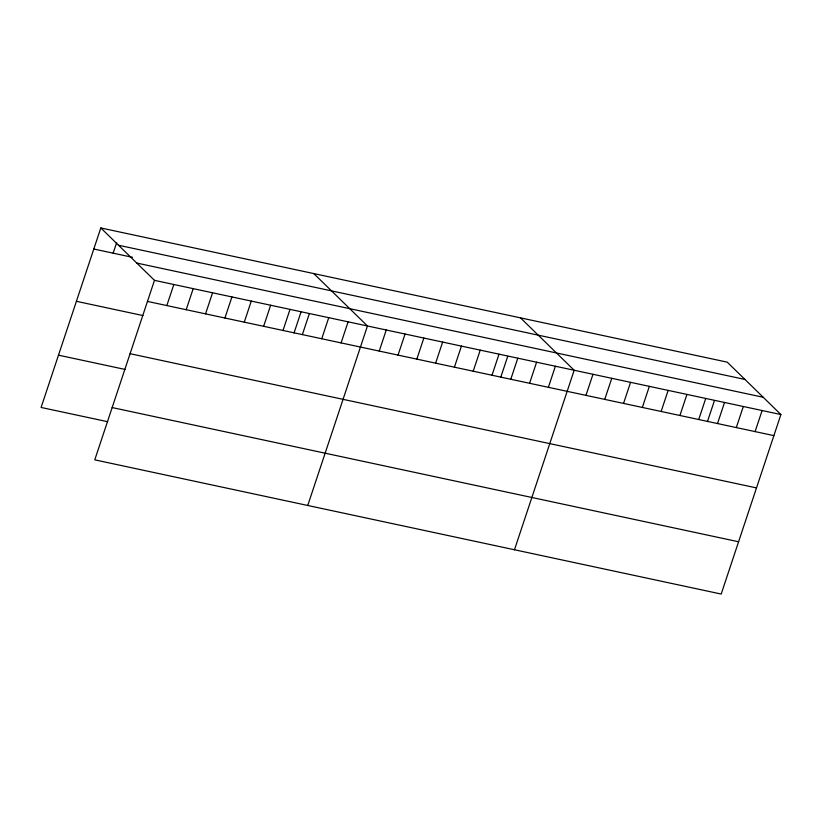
<?xml version="1.0" encoding="UTF-8"?>
<svg xmlns="http://www.w3.org/2000/svg" width="822" height="822" viewBox="0 0 822 822"><rect width="100%" height="100%" fill="white"/><g stroke="black" fill="none" stroke-linecap="round" stroke-linejoin="round"><path stroke-width="1.23" d="M100.808 227.951L154.474 280.343L94.766 459.847L721.192 594.049L780.9 414.545L727.234 362.153L100.808 227.951L41.1 407.455L107.661 421.707M113.159 253.176L116.673 242.634M166.825 305.568L173.843 284.494M186.193 309.719L193.201 288.635M205.551 313.87L212.569 292.786M224.92 318.011L231.927 296.937M244.278 322.162L251.285 301.088M263.636 326.313L270.654 305.229M283.004 330.454L290.012 309.38M294.029 332.992L300.986 312.083M302.362 334.605L309.38 313.531M321.731 338.756L328.738 317.672M341.089 342.908L348.096 321.823M307.747 505.479L367.465 325.974L313.798 273.582M379.24 351.076L386.258 330.002M398.033 355.104L405.051 334.03M416.826 359.132L423.844 338.048M435.619 363.16L442.637 342.075M454.412 367.177L461.43 346.103M473.205 371.205L480.223 350.131M491.998 375.233L499.005 354.159M500.752 377.277L507.708 356.368M510.791 379.261L517.798 358.187M529.584 383.288L536.591 362.204M548.377 387.316L555.384 366.232M514.469 549.764L574.177 370.26L520.511 317.867M585.963 395.361L592.97 374.287M604.756 399.389L611.763 378.315M623.549 403.417L630.556 382.343M642.342 407.445L649.349 386.361M661.135 411.473L668.142 390.388M679.928 415.49L686.935 394.416M698.721 419.518L705.728 398.444M707.465 421.573L714.421 400.653M717.514 423.546L724.521 402.472M736.307 427.574L743.314 406.5M755.099 431.601L762.107 410.517M118.522 245.244L744.948 379.445M93.8 249.025L132.527 257.327M136.771 263.05L763.186 397.262M154.474 280.343L780.9 414.545M147.467 301.417L773.892 435.629M76.405 301.304L142.966 315.566M130.071 353.707L756.497 487.908M58.496 355.176L125.047 369.427M112.162 407.568L738.577 541.77"/></g></svg>
